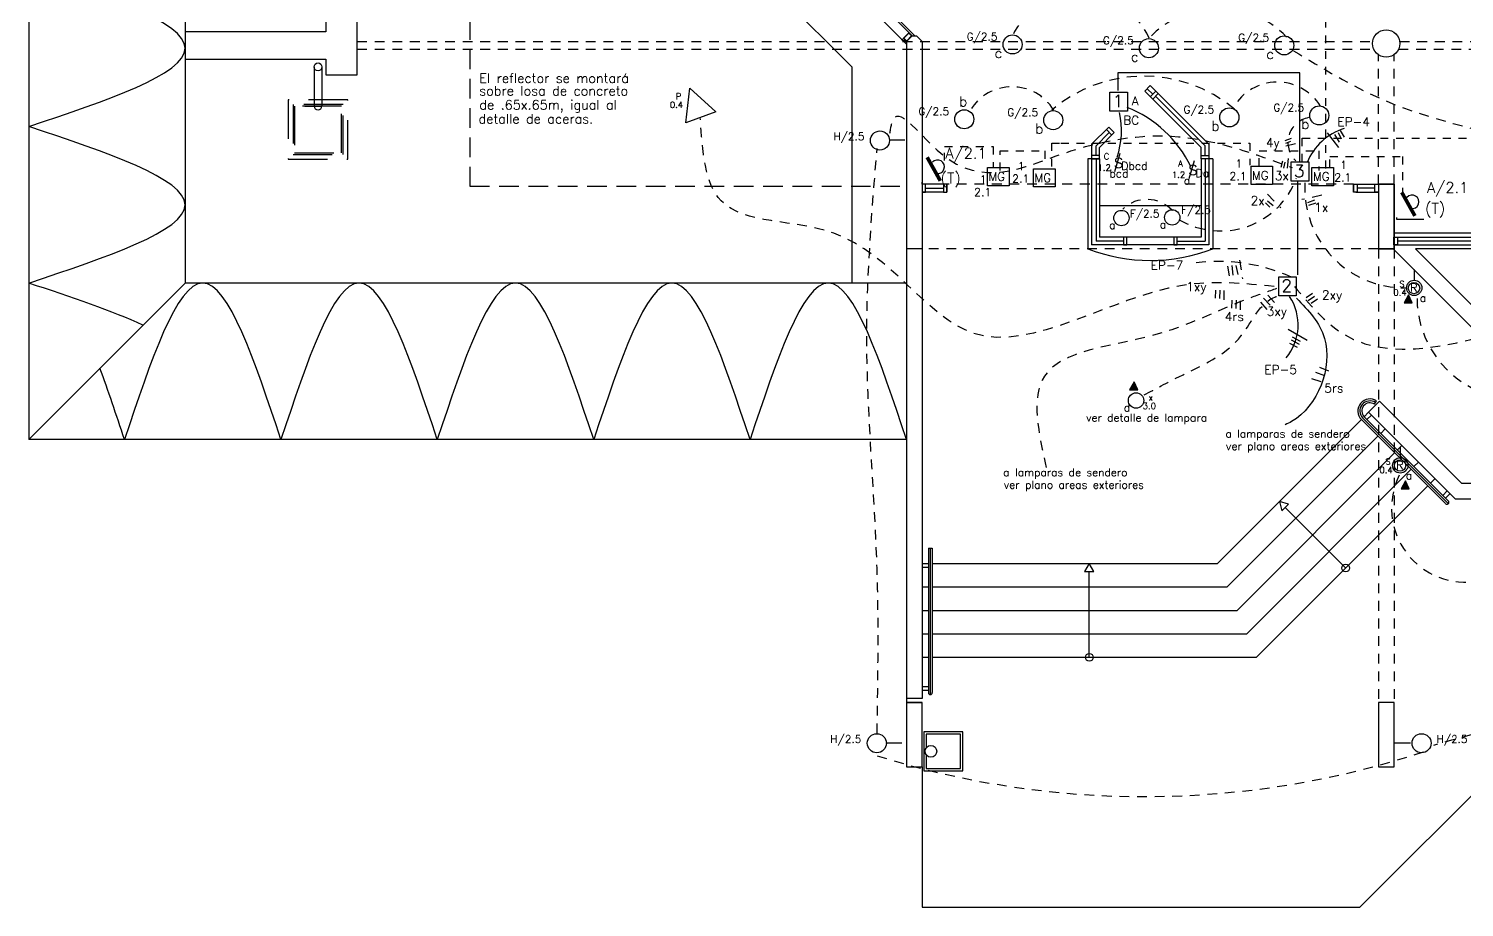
# Model space of a CAD drawing. Extents: x 630.7 to 694.4, y 620.3 to 665.5.
# Drawn here: x 659.63 to 677.99, y 623.53 to 634.76 of the extents above; entities that cross this region are included whole.
import ezdxf

# ---------------------------------------------------------------- set-up
doc = ezdxf.new("R2010")
doc.units = 0
doc.header["$LTSCALE"] = 0.5
doc.header["$MEASUREMENT"] = 0
for name, pattern in [('DASHDOTX2', [2, 1, -0.5, 0, -0.5]), ('DASHED2', [0.375, 0.25, -0.125]), ('HIDDEN', [0.375, 0.25, -0.125]), ('HIDDEN2', [0.1875, 0.125, -0.0625]), ('PHANTOM2', [31.75, 15.875, -3.175, 3.175, -3.175, 3.175, -3.175])]:
    doc.linetypes.add(name, pattern=pattern)
for name, color, linetype in [('ALUMBRADO', 3, 'CONTINUOUS'), ('columnas', 5, 'CONTINUOUS'), ('escaleras', 1, 'CONTINUOUS'), ('LUCES', 170, 'CONTINUOUS'), ('METAL', 6, 'CONTINUOUS'), ('MUEBLES', 6, 'CONTINUOUS'), ('murosbajos', 1, 'CONTINUOUS'), ('paredes', 1, 'CONTINUOUS'), ('pisoplanta', 1, 'CONTINUOUS'), ('PROYECCIONES', 6, 'HIDDEN'), ('SEÑALES', 4, 'CONTINUOUS'), ('talud', 5, 'CONTINUOUS'), ('texturas', 6, 'CONTINUOUS'), ('TOMAS', 4, 'HIDDEN2'), ('TUBERIA', 3, 'DASHDOTX2'), ('tuberia_alumbrado', 3, 'DASHED2'), ('ventana', 6, 'CONTINUOUS'), ('ventanas', 6, 'CONTINUOUS'), ('vidrio', 6, 'CONTINUOUS')]:
    doc.layers.add(name, color=color, linetype=linetype)
doc.styles.add('romans', font='romans.shx')

msp = doc.modelspace()

# ---------------------------------------------------------------- linework, layer by layer
at = {"layer": 'ALUMBRADO', "linetype": 'Continuous'}
for p, q in [((668.033, 633.553), (668.084, 633.999)), ((668.084, 633.999), (668.419, 633.695)), ((668.419, 633.695), (668.033, 633.553)), ((670.835, 633.331), (670.632, 633.331)), ((677.35, 631.549), (677.35, 631.682)), ((677.172, 629.281), (677.172, 629.415)), ((670.794, 625.628), (670.591, 625.628)), ((677.301, 625.628), (677.098, 625.628))]:
    msp.add_line(p, q, dxfattribs=at)
at = {"layer": 'ALUMBRADO', "color": 1}
for p, q in [((677.276, 631.357), (677.219, 631.253)), ((677.323, 631.253), (677.276, 631.357)), ((677.219, 631.253), (677.323, 631.253)), ((673.765, 630.244), (673.709, 630.141)), ((673.709, 630.141), (673.812, 630.141)), ((673.812, 630.141), (673.765, 630.244)), ((677.236, 628.981), (677.18, 628.877)), ((677.284, 628.877), (677.236, 628.981)), ((677.18, 628.877), (677.284, 628.877))]:
    msp.add_line(p, q, dxfattribs=at)
at = {"layer": 'ALUMBRADO'}
for points in [[(673.456, 633.947), (673.68, 633.947), (673.68, 633.703), (673.456, 633.703)], [(675.776, 633.054), (676, 633.054), (676, 632.81), (675.776, 632.81)], [(675.615, 631.588), (675.84, 631.588), (675.84, 631.344), (675.615, 631.344)]]:
    msp.add_lwpolyline(points, close=True, dxfattribs=at)
at = {"layer": 'ALUMBRADO', "const_width": 0.0468}
for points in [[(671.12, 633.114), (671.288, 632.813)], [(677.189, 632.666), (677.357, 632.365)]]:
    msp.add_lwpolyline(points, dxfattribs=at)
at = {"layer": 'ALUMBRADO'}
for centre, radius in [((672.212, 634.556), 0.122), ((675.686, 634.544), 0.122), ((673.955, 634.508), 0.122), ((674.984, 633.624), 0.122), ((676.134, 633.649), 0.122), ((671.594, 633.6), 0.122), ((672.732, 633.588), 0.122), ((670.516, 633.329), 0.122), ((673.604, 632.338), 0.098), ((674.253, 632.346), 0.098), ((677.348, 631.445), 0.098), ((673.791, 630.006), 0.098), ((677.17, 629.177), 0.098), ((670.476, 625.626), 0.122), ((677.442, 625.626), 0.122)]:
    msp.add_circle(centre, radius, dxfattribs=at)
at = {"layer": 'ALUMBRADO', "color": 1, "linetype": 'Continuous'}
for centre in [(677.345, 631.443), (677.167, 629.175)]:
    msp.add_circle(centre, 0.073, dxfattribs=at)
at = {"layer": 'ALUMBRADO'}
for centre in [(671.252, 632.992), (677.321, 632.544)]:
    msp.add_arc(centre, 0.0878, 259.6069, 138.7338, dxfattribs=at)
at = {"layer": 'ALUMBRADO', "color": 1}
for points in [[(677.219, 631.253), (677.276, 631.357), (677.323, 631.253)], [(673.709, 630.141), (673.765, 630.244), (673.812, 630.141)], [(677.18, 628.877), (677.236, 628.981), (677.284, 628.877)]]:
    msp.add_solid(points, dxfattribs=at)
at = {"layer": 'columnas'}
msp.add_lwpolyline([(661.63, 634.719), (661.63, 634.369), (663.43, 634.369), (663.43, 634.169), (663.83, 634.169), (663.83, 634.919), (663.43, 634.919), (663.43, 634.719), (661.63, 634.719)], dxfattribs=at)
at = {"layer": 'escaleras'}
for p, q in [((674.834, 627.924), (676.673, 629.763)), ((674.958, 627.624), (676.885, 629.551)), ((676.92, 629.586), (676.977, 629.643)), ((675.082, 627.324), (677.097, 629.339)), ((677.133, 629.374), (677.189, 629.431)), ((677.345, 629.162), (677.401, 629.219)), ((675.207, 627.024), (677.309, 629.127)), ((677.557, 628.95), (677.613, 629.007)), ((675.331, 626.724), (677.522, 628.915)), ((676.472, 627.865), (675.698, 628.64)), ((671.185, 627.924), (674.834, 627.924)), ((673.193, 626.724), (673.193, 627.819)), ((671.185, 627.624), (674.958, 627.624)), ((671.185, 627.324), (675.082, 627.324)), ((671.185, 627.024), (675.207, 627.024)), ((671.185, 626.724), (675.331, 626.724)), ((671.055, 625.323), (671.055, 623.53))]:
    msp.add_line(p, q, dxfattribs=at)
at = {"layer": 'escaleras', "color": 6}
for p, q in [((676.708, 629.799), (676.765, 629.855)), ((676.744, 629.763), (676.8, 629.82)), ((671.055, 627.624), (671.135, 627.624)), ((671.055, 627.324), (671.135, 627.324)), ((671.055, 627.024), (671.135, 627.024)), ((671.055, 626.724), (671.135, 626.724))]:
    msp.add_line(p, q, dxfattribs=at)
at = {"layer": 'escaleras'}
for points in [[(675.624, 628.714), (675.655, 628.597), (675.741, 628.682)], [(673.193, 627.924), (673.132, 627.819), (673.253, 627.819)]]:
    msp.add_lwpolyline(points, close=True, dxfattribs=at)
for centre in [(676.472, 627.865), (673.193, 626.724)]:
    msp.add_circle(centre, 0.05, dxfattribs=at)
at = {"layer": 'LUCES'}
for p, q in [((673.585, 633.161), (673.517, 632.929)), ((674.536, 633.07), (674.468, 632.838))]:
    msp.add_line(p, q, dxfattribs=at)
at = {"layer": 'METAL'}
msp.add_circle((671.167, 625.523), 0.075, dxfattribs=at)
at = {"layer": 'MUEBLES'}
for p, q in [((671.055, 632.769), (671.055, 632.794)), ((671.055, 632.769), (671.055, 632.794)), ((677.124, 632.321), (677.124, 632.346)), ((677.124, 632.321), (677.124, 632.346))]:
    msp.add_line(p, q, dxfattribs=at)
for points in [[(673.223, 633.094), (673.323, 633.094), (673.323, 633.138), (673.223, 633.138)], [(674.723, 633.094), (674.623, 633.094), (674.623, 633.138), (674.723, 633.138)], [(671.055, 632.769), (671.055, 632.669), (671.099, 632.669), (671.099, 632.769)], [(671.329, 632.769), (671.329, 632.669), (671.373, 632.669), (671.373, 632.769)], [(676.617, 632.769), (676.617, 632.669), (676.573, 632.669), (676.573, 632.769)], [(676.89, 632.769), (676.89, 632.669), (676.846, 632.669), (676.846, 632.769)], [(673.629, 632.094), (673.629, 631.994), (673.673, 631.994), (673.673, 632.094)], [(674.273, 632.094), (674.273, 631.994), (674.317, 631.994), (674.317, 632.094)], [(677.133, 632.094), (677.133, 631.994), (677.089, 631.994), (677.089, 632.094)]]:
    msp.add_lwpolyline(points, close=True, dxfattribs=at)
msp.add_arc((673.973, 634.003), 2.208, 248.7607, 291.2393, dxfattribs=at)
at = {"layer": 'murosbajos'}
for p, q in [((679.937, 632.144), (677.089, 632.144)), ((670.855, 631.944), (670.855, 626.198)), ((671.055, 631.969), (671.055, 626.198)), ((677.08, 631.944), (678.58, 630.444)), ((677.363, 631.944), (678.663, 630.644)), ((682.901, 631.944), (677.363, 631.944)), ((676.906, 629.997), (676.765, 629.855)), ((676.906, 629.997), (677.959, 628.944)), ((676.765, 629.855), (677.876, 628.744)), ((684.376, 628.944), (677.959, 628.944)), ((684.376, 628.744), (677.876, 628.744)), ((670.855, 626.148), (671.055, 626.148))]:
    msp.add_line(p, q, dxfattribs=at)
at = {"layer": 'murosbajos', "color": 6}
for p, q in [((676.839, 629.958), (676.866, 630)), ((676.673, 629.763), (677.748, 628.688)), ((676.691, 629.781), (677.784, 628.688)), ((676.708, 629.799), (677.784, 628.723)), ((677.713, 628.794), (677.77, 628.85)), ((677.748, 628.759), (677.805, 628.815)), ((671.135, 628.118), (671.185, 628.118)), ((671.135, 628.118), (671.135, 626.273)), ((671.16, 628.118), (671.16, 626.248)), ((671.185, 628.118), (671.185, 626.273)), ((671.055, 627.924), (671.135, 627.924)), ((671.055, 627.874), (671.135, 627.874)), ((671.135, 626.348), (671.055, 626.348)), ((671.135, 626.298), (671.055, 626.298))]:
    msp.add_line(p, q, dxfattribs=at)
for centre, radius, start, end in [((676.782, 629.872), 0.154, 56.6621, 225), ((676.782, 629.872), 0.129, 56.6621, 225), ((676.782, 629.872), 0.104, 56.6621, 225), ((677.766, 628.705), 0.025, 225, 45), ((671.16, 626.273), 0.025, 180, 0)]:
    msp.add_arc(centre, radius, start, end, dxfattribs=at)
at = {"layer": 'paredes'}
for p, q in [((670.855, 634.594), (670.926, 634.665)), ((670.926, 634.665), (670.984, 634.665)), ((671.055, 634.594), (670.984, 634.665)), ((670.855, 634.594), (670.855, 631.944)), ((671.055, 634.594), (671.055, 631.944)), ((676.89, 632.769), (677.09, 632.769)), ((676.89, 632.769), (676.89, 631.944)), ((677.09, 632.769), (677.09, 631.944)), ((671.055, 631.944), (670.855, 631.944)), ((677.089, 631.944), (676.89, 631.944)), ((671.055, 626.198), (670.855, 626.198))]:
    msp.add_line(p, q, dxfattribs=at)
at = {"layer": 'paredes', "color": 1}
msp.add_line((670.855, 626.198), (670.855, 626.148), dxfattribs=at)
at = {"layer": 'paredes'}
for points in [[(676.89, 631.944), (677.09, 631.944), (677.09, 632.769), (676.89, 632.769)], [(670.855, 625.323), (671.055, 625.323), (671.055, 626.148), (670.855, 626.148)], [(676.89, 625.323), (677.09, 625.323), (677.09, 626.148), (676.89, 626.148)]]:
    msp.add_lwpolyline(points, close=True, dxfattribs=at)
msp.add_circle((676.99, 634.569), 0.175, dxfattribs=at)
at = {"layer": 'pisoplanta', "color": 6}
msp.add_line((670.57, 635.056), (670.961, 634.665), dxfattribs=at)
at = {"layer": 'pisoplanta'}
for p, q in [((676.654, 623.53), (680.169, 627.044)), ((671.055, 623.53), (676.654, 623.53))]:
    msp.add_line(p, q, dxfattribs=at)
at = {"layer": 'PROYECCIONES', "color": 1, "ltscale": 2}
for p, q in [((665.272, 654.365), (665.272, 632.744)), ((665.272, 632.744), (670.855, 632.744))]:
    msp.add_line(p, q, dxfattribs=at)
at = {"layer": 'PROYECCIONES'}
for p, q in [((663.83, 634.594), (676.817, 634.594)), ((663.83, 634.494), (676.832, 634.494)), ((677.148, 634.494), (684.97, 634.494)), ((677.163, 634.594), (684.97, 634.594)), ((676.89, 632.769), (676.89, 634.426)), ((677.09, 632.769), (677.09, 634.426)), ((676.573, 632.769), (671.373, 632.769)), ((676.89, 631.944), (671.055, 631.944)), ((676.89, 631.944), (676.89, 626.148)), ((677.09, 631.944), (677.09, 626.148))]:
    msp.add_line(p, q, dxfattribs=at)
at = {"layer": 'SEÑALES', "color": 5}
for points in [[(671.89, 632.984), (672.167, 632.984), (672.167, 632.751), (671.89, 632.751)], [(672.48, 632.968), (672.758, 632.968), (672.758, 632.736), (672.48, 632.736)], [(675.261, 632.999), (675.538, 632.999), (675.538, 632.767), (675.261, 632.767)], [(676.041, 632.984), (676.318, 632.984), (676.318, 632.751), (676.041, 632.751)]]:
    msp.add_lwpolyline(points, close=True, dxfattribs=at)
at = {"layer": 'talud'}
for p, q in [((659.63, 656.64), (659.63, 629.507)), ((661.63, 654.64), (661.63, 631.507)), ((661.63, 631.507), (659.63, 629.507)), ((670.855, 631.507), (661.63, 631.507)), ((670.855, 629.507), (659.63, 629.507))]:
    msp.add_line(p, q, dxfattribs=at)
at = {"layer": 'texturas', "color": 1}
for p, q in [((667.205, 637.219), (670.155, 634.269)), ((670.155, 634.269), (670.155, 631.507))]:
    msp.add_line(p, q, dxfattribs=at)
at = {"layer": 'texturas'}
for points in [[(659.63, 633.507), (661.63, 634.507), (659.63, 635.507)], [(659.63, 631.507), (661.63, 632.507), (659.63, 633.507)], [(662.855, 629.507), (661.855, 631.507), (660.855, 629.507)], [(664.855, 629.507), (663.855, 631.507), (662.855, 629.507)], [(666.855, 629.507), (665.855, 631.507), (664.855, 629.507)], [(668.855, 629.507), (667.855, 631.507), (666.855, 629.507)], [(670.855, 629.507), (669.855, 631.507), (668.855, 629.507)]]:
    msp.add_spline(points, degree=3, dxfattribs=at)
for points in [[(661.091, 630.968), (660.708, 631.147), (660.169, 631.327), (659.63, 631.507)], [(660.855, 629.507), (660.75, 629.821), (660.646, 630.135), (660.541, 630.418)]]:
    msp.add_open_spline(points, degree=3, dxfattribs=at)
at = {"layer": 'TOMAS'}
for p, q in [((676.218, 632.971), (676.218, 636.486)), ((671.343, 633.072), (671.343, 633.25)), ((671.343, 633.25), (671.965, 633.25)), ((671.965, 633.25), (671.965, 632.983)), ((672.054, 632.947), (672.054, 633.196)), ((672.054, 633.196), (672.624, 633.196)), ((672.624, 633.196), (672.624, 633.001)), ((672.714, 632.995), (672.714, 633.296)), ((672.714, 633.296), (672.831, 633.296)), ((672.831, 633.296), (675.244, 633.296)), ((675.244, 633.296), (675.244, 633.012)), ((675.364, 633.001), (675.364, 633.196)), ((675.364, 633.196), (676.129, 633.196)), ((675.916, 633.057), (675.916, 633.358)), ((675.916, 633.358), (679.284, 633.358)), ((676.129, 633.196), (676.129, 632.947)), ((676.27, 632.987), (676.27, 633.122)), ((676.27, 633.122), (677.198, 633.122)), ((677.198, 633.122), (677.198, 632.666))]:
    msp.add_line(p, q, dxfattribs=at)
at = {"layer": 'TUBERIA', "color": 1}
for p, q in [((663.28, 634.269), (663.28, 633.769)), ((663.38, 634.269), (663.38, 633.769)), ((663.162, 633.769), (663.38, 633.769))]:
    msp.add_line(p, q, dxfattribs=at)
for points in [[(663.71, 633.849), (662.95, 633.849), (662.95, 633.089), (663.71, 633.089)], [(663.65, 633.789), (663.01, 633.789), (663.01, 633.149), (663.65, 633.149)], [(663.63, 633.769), (663.03, 633.769), (663.03, 633.169), (663.63, 633.169)]]:
    msp.add_lwpolyline(points, close=True, dxfattribs=at)
at = {"layer": 'TUBERIA', "color": 1, "linetype": 'Continuous'}
msp.add_circle((663.33, 634.269), 0.05, dxfattribs=at)
msp.add_arc((663.33, 633.769), 0.05, 180, 0, dxfattribs=at)
at = {"layer": 'tuberia_alumbrado', "color": 4, "linetype": 'Continuous'}
for p, q in [((675.886, 634.194), (673.56, 634.194)), ((673.56, 634.194), (673.56, 633.966)), ((675.886, 633.055), (675.886, 634.194))]:
    msp.add_line(p, q, dxfattribs=at)
at = {"layer": 'tuberia_alumbrado', "color": 5, "linetype": 'Continuous'}
for p, q in [((676.234, 633.425), (676.382, 633.239)), ((676.33, 633.406), (676.388, 633.309)), ((676.375, 633.431), (676.414, 633.348)), ((676.401, 633.457), (676.452, 633.373)), ((675.736, 630.916), (675.979, 630.775)), ((675.787, 630.82), (675.889, 630.763)), ((675.755, 630.737), (675.851, 630.686)), ((675.774, 630.782), (675.877, 630.724))]:
    msp.add_line(p, q, dxfattribs=at)
at = {"layer": 'tuberia_alumbrado'}
for p, q in [((675.829, 633.286), (675.657, 633.245)), ((675.773, 633.356), (675.692, 633.326)), ((675.768, 633.316), (675.703, 633.291)), ((675.662, 633.063), (675.642, 632.982)), ((675.692, 633.053), (675.677, 632.977)), ((675.738, 633.098), (675.718, 632.927)), ((675.472, 632.643), (675.644, 632.466)), ((675.446, 632.532), (675.502, 632.476)), ((675.472, 632.557), (675.543, 632.496)), ((676.165, 632.628), (675.912, 632.573)), ((676.074, 632.568), (675.983, 632.532)), ((676.089, 632.527), (675.998, 632.497)), ((675.014, 631.731), (675.029, 631.608)), ((675.068, 631.731), (675.091, 631.616)), ((675.114, 631.8), (675.152, 631.562)), ((674.96, 631.723), (674.983, 631.601)), ((674.809, 631.415), (674.804, 631.314)), ((674.864, 631.415), (674.859, 631.309)), ((674.915, 631.41), (674.915, 631.293)), ((676.049, 631.374), (675.968, 631.318)), ((675.017, 631.286), (675.012, 631.185)), ((675.073, 631.286), (675.068, 631.18)), ((675.124, 631.281), (675.124, 631.164)), ((675.381, 631.264), (675.468, 631.167)), ((675.42, 631.312), (675.516, 631.215)), ((675.478, 631.35), (675.574, 631.244)), ((676.074, 631.333), (675.993, 631.278)), ((676.11, 631.303), (676.029, 631.247)), ((676.033, 630.286), (676.202, 630.234)), ((676.086, 630.37), (676.254, 630.307)), ((676.138, 630.433), (676.296, 630.37))]:
    msp.add_line(p, q, dxfattribs=at)
at = {"layer": 'tuberia_alumbrado', "color": 4, "linetype": 'PHANTOM2'}
msp.add_line((675.855, 632.81), (675.855, 631.61), dxfattribs=at)
at = {"layer": 'tuberia_alumbrado'}
for centre, radius, start, end in [((673.077, 634.226), 0.975, 24.9911, 153.4295), ((674.844, 633.814), 1.208, 43.8026, 136.9871), ((673.889, 632.34), 1.811, 50.1347, 130.4586), ((672.205, 633.389), 0.626, 31.7128, 148.2872), ((675.598, 633.424), 0.651, 31.7893, 149.4553), ((676.056, 633.303), 0.323, 100.5299, 226.2334), ((674.871, 633.208), 1.036, 239.4243, 339.6229), ((677.222, 632.719), 1.273, 176.8615, 270.6526), ((673.929, 632.124), 0.451, 43.2853, 133.2458), ((674.849, 629.521), 2.262, 65.6674, 99.6809), ((678.683, 631.321), 1.299, 180.4663, 298.6388), ((678.002, 628.629), 0.944, 153.4403, 344.2652), ((673.896, 636.391), 11.448, 252.6472, 288.2121)]:
    msp.add_arc(centre, radius, start, end, dxfattribs=at)
at = {"layer": 'tuberia_alumbrado', "color": 4, "linetype": 'Continuous'}
for centre, radius, start, end in [((673.107, 632.32), 1.541, 26.04, 68.2788), ((672.548, 633.458), 1.057, 340.9943, 12.4971)]:
    msp.add_arc(centre, radius, start, end, dxfattribs=at)
at = {"layer": 'tuberia_alumbrado', "color": 5, "linetype": 'Continuous'}
for centre, radius, start, end in [((676.674, 632.766), 0.749, 107.0992, 158.0204), ((675.213, 630.972), 0.651, 319.728, 33.6995)]:
    msp.add_arc(centre, radius, start, end, dxfattribs=at)
at = {"layer": 'tuberia_alumbrado'}
for points in [[(675.805, 634.476), (676.923, 633.862), (679.534, 633.066), (680.78, 632.947), (681.064, 633.203), (681.513, 633.203)], [(670.643, 633.422), (670.689, 633.604), (671.294, 633.165), (672.867, 633.165), (674.335, 633.377), (675.787, 632.984)], [(675.557, 631.463), (674.383, 631.476), (671.715, 630.863), (669.927, 632.143), (668.486, 632.556), (668.219, 633.61)], [(675.817, 631.463), (676.431, 630.863), (679.167, 631.09), (682.943, 631.637), (685.371, 632.557), (685.811, 633.57)], [(670.479, 625.755), (670.479, 627.865), (670.348, 630.841), (670.479, 633.225)], [(683.586, 633.221), (684.42, 631.678), (686.505, 630.412), (686.474, 626.678), (681.516, 626.246), (677.594, 625.598)], [(675.589, 631.436), (675.278, 631.327), (673.983, 630.831), (672.62, 630.318), (672.646, 629.125)], [(673.894, 630.077), (674.338, 630.308), (675.14, 630.839), (675.574, 631.331), (675.603, 631.341)]]:
    msp.add_spline(points, degree=3, dxfattribs=at)
at = {"layer": 'tuberia_alumbrado', "linetype": 'Continuous'}
msp.add_spline([(675.844, 631.315), (676.202, 630.8), (675.781, 629.738), (675.697, 629.696)], degree=3, dxfattribs=at)
at = {"layer": 'ventana'}
for p, q in [((673.902, 633.959), (673.973, 634.03)), ((674.623, 633.238), (673.902, 633.959)), ((674.004, 633.919), (673.933, 633.99)), ((674.723, 633.28), (673.973, 634.03)), ((673.973, 633.888), (674.043, 633.959)), ((674.004, 633.857), (674.074, 633.928)), ((673.223, 633.28), (673.442, 633.499)), ((673.323, 633.238), (673.513, 633.429)), ((673.482, 633.398), (673.411, 633.468)), ((673.513, 633.429), (673.442, 633.499)), ((673.223, 633.28), (673.223, 631.994)), ((673.323, 633.138), (673.323, 633.238)), ((674.623, 633.138), (674.623, 633.238)), ((674.723, 633.28), (674.723, 631.994)), ((673.173, 633.094), (673.173, 631.944)), ((673.323, 633.094), (673.173, 633.094)), ((673.323, 633.094), (673.323, 632.094)), ((674.623, 633.094), (674.623, 632.094)), ((674.773, 633.094), (674.623, 633.094)), ((674.773, 633.094), (674.773, 631.944)), ((671.402, 632.769), (671.055, 632.769)), ((671.329, 632.669), (671.055, 632.669)), ((671.373, 632.769), (671.373, 632.669)), ((676.573, 632.769), (676.573, 632.669)), ((676.602, 632.669), (676.89, 632.669)), ((676.617, 632.769), (676.846, 632.769)), ((674.623, 632.494), (673.323, 632.494)), ((677.471, 632.321), (677.124, 632.321)), ((674.623, 632.094), (673.323, 632.094)), ((677.089, 632.094), (679.937, 632.094)), ((674.723, 631.994), (673.223, 631.994)), ((677.089, 631.994), (679.937, 631.994))]:
    msp.add_line(p, q, dxfattribs=at)
at = {"layer": 'ventana', "color": 6}
for p, q in [((674.673, 633.259), (674.039, 633.893)), ((673.279, 633.259), (673.449, 633.43)), ((673.279, 633.138), (673.279, 633.259)), ((674.673, 633.138), (674.673, 633.259)), ((673.279, 633.094), (673.279, 632.044)), ((674.673, 633.094), (674.673, 632.044)), ((673.635, 632.044), (673.279, 632.044)), ((674.317, 632.044), (674.673, 632.044)), ((679.893, 632.044), (677.133, 632.044))]:
    msp.add_line(p, q, dxfattribs=at)
at = {"layer": 'ventana', "color": 1}
for p, q in [((671.099, 632.719), (671.329, 632.719)), ((676.846, 632.719), (676.617, 632.719))]:
    msp.add_line(p, q, dxfattribs=at)
at = {"layer": 'ventanas'}
msp.add_line((670.926, 634.665), (668.03, 637.561), dxfattribs=at)
at = {"layer": 'ventanas', "color": 6}
msp.add_lwpolyline([(671.076, 625.773), (671.076, 625.273), (671.576, 625.273), (671.576, 625.773)], close=True, dxfattribs=at)
msp.add_lwpolyline([(671.106, 625.479), (671.106, 625.303), (671.546, 625.303), (671.546, 625.743), (671.106, 625.743), (671.106, 625.566)], dxfattribs=at)
at = {"layer": 'vidrio', "color": 6}
for p, q in [((667.905, 637.509), (670.855, 634.559)), ((670.821, 634.61), (670.826, 634.615))]:
    msp.add_line(p, q, dxfattribs=at)
at = {"layer": 'vidrio', "color": 1, "linetype": 'Continuous'}
for p, q in [((670.885, 634.706), (670.815, 634.636)), ((670.884, 634.701), (670.821, 634.638)), ((670.858, 634.602), (670.921, 634.665)), ((670.859, 634.599), (670.926, 634.665)), ((670.926, 634.665), (670.885, 634.706)), ((670.921, 634.665), (670.885, 634.701)), ((670.801, 634.621), (670.797, 634.618)), ((670.797, 634.617), (670.837, 634.577)), ((670.801, 634.618), (670.802, 634.619)), ((670.805, 634.613), (670.801, 634.617)), ((670.804, 634.619), (670.802, 634.621)), ((670.802, 634.619), (670.803, 634.618)), ((670.806, 634.615), (670.807, 634.614)), ((670.807, 634.614), (670.806, 634.613)), ((670.81, 634.613), (670.807, 634.615)), ((670.808, 634.611), (670.81, 634.612)), ((670.821, 634.597), (670.808, 634.61)), ((670.815, 634.635), (670.817, 634.633)), ((670.817, 634.634), (670.818, 634.635)), ((670.818, 634.634), (670.817, 634.634)), ((670.819, 634.635), (670.824, 634.631)), ((670.821, 634.637), (670.857, 634.602)), ((670.821, 634.629), (670.823, 634.627)), ((670.84, 634.615), (670.821, 634.597)), ((670.823, 634.629), (670.822, 634.63)), ((670.824, 634.63), (670.823, 634.629)), ((670.823, 634.595), (670.842, 634.613)), ((670.83, 634.588), (670.823, 634.595)), ((670.824, 634.627), (670.826, 634.628)), ((670.826, 634.628), (670.84, 634.615)), ((670.832, 634.59), (670.831, 634.588)), ((670.835, 634.588), (670.833, 634.59)), ((670.833, 634.587), (670.834, 634.588)), ((670.837, 634.581), (670.833, 634.586)), ((670.834, 634.588), (670.834, 634.587)), ((670.838, 634.583), (670.839, 634.582)), ((670.839, 634.582), (670.838, 634.581)), ((670.838, 634.577), (670.841, 634.581)), ((670.841, 634.582), (670.839, 634.584)), ((670.842, 634.613), (670.848, 634.607)), ((670.848, 634.606), (670.847, 634.604)), ((670.847, 634.603), (670.849, 634.601)), ((670.849, 634.603), (670.85, 634.604)), ((670.85, 634.602), (670.849, 634.603)), ((670.851, 634.604), (670.855, 634.599)), ((670.852, 634.597), (670.855, 634.595)), ((670.854, 634.597), (670.853, 634.598)), ((670.855, 634.598), (670.854, 634.597)), ((670.856, 634.595), (670.859, 634.599))]:
    msp.add_line(p, q, dxfattribs=at)
at = {"layer": 'vidrio', "linetype": 'Continuous'}
msp.add_line((670.842, 634.6), (670.836, 634.595), dxfattribs=at)
at = {"layer": 'vidrio', "color": 5, "linetype": 'Continuous', "extrusion": (0, 0, -1)}
msp.add_ellipse((670.921, 634.665), major_axis=(0, 0.00051), ratio=1, start_param=0.785398, end_param=2.356194, dxfattribs=at)
at = {"layer": 'vidrio', "color": 1, "linetype": 'Continuous', "extrusion": (0, 0, -1)}
for centre, major_axis, start_param, end_param in [((670.797, 634.617), (0.000638, 0), 2.356194, 3.926991), ((670.801, 634.621), (0.000638, 0), 3.926991, 5.497787), ((670.801, 634.618), (0.000638, 0), 2.356194, 3.926991), ((670.803, 634.619), (0, 0.000638), 2.356194, 3.926991), ((670.803, 634.619), (0.000638, 0), -0.785398, 0.785398), ((670.806, 634.613), (0, 0.000638), 2.356194, 3.926991), ((670.807, 634.615), (0.000638, 0), 3.926991, 5.497787), ((670.807, 634.615), (0.000638, 0), 2.356194, 3.926991), ((670.809, 634.61), (0.000638, 0), 2.356194, 3.926991), ((670.809, 634.613), (0.000638, 0), -0.785398, 0.785398), ((670.816, 634.635), (0.000638, 0), 2.356194, 3.926991), ((670.818, 634.633), (0, 0.000638), 2.356194, 3.926991), ((670.819, 634.635), (0, 0.000638), 5.497787, 7.068583), ((670.818, 634.633), (0.000638, 0), -0.785398, 0.785398), ((670.822, 634.638), (0, 0.00051), 3.926991, 5.497787), ((670.821, 634.629), (0.000638, 0), 2.356194, 3.926991), ((670.821, 634.629), (0.000638, 0), 3.926991, 5.497787), ((670.824, 634.627), (0, 0.000638), 2.356194, 3.926991), ((670.823, 634.63), (0.000638, 0), -0.785398, 0.785398), ((670.826, 634.628), (0.000638, 0), 3.926991, 5.497787), ((670.83, 634.589), (0, 0.000638), 2.356194, 3.926991), ((670.833, 634.589), (0.000638, 0), 3.926991, 5.497787), ((670.833, 634.586), (0.000638, 0), 2.356194, 3.926991), ((670.835, 634.587), (0, 0.000638), 2.356194, 3.926991), ((670.835, 634.587), (0.000638, 0), -0.785398, 0.785398), ((670.838, 634.582), (0, 0.000638), 2.356194, 3.926991), ((670.837, 634.578), (0, 0.000638), 2.356194, 3.926991), ((670.839, 634.583), (0.000638, 0), 2.356194, 3.926991), ((670.839, 634.583), (0.000638, 0), 3.926991, 5.497787), ((670.841, 634.581), (0.000638, 0), -0.785398, 0.785398), ((670.847, 634.604), (0.000638, 0), 2.356194, 3.926991), ((670.848, 634.606), (0.000638, 0), -0.785398, 0.785398), ((670.849, 634.601), (0, 0.000638), 2.356194, 3.926991), ((670.85, 634.603), (0, 0.000638), 5.497787, 7.068583), ((670.849, 634.601), (0.000638, 0), -0.785398, 0.785398), ((670.853, 634.598), (0.000638, 0), 3.926991, 5.497787), ((670.853, 634.598), (0.000638, 0), 2.356194, 3.926991), ((670.855, 634.596), (0, 0.000638), 2.356194, 3.926991), ((670.858, 634.602), (0, 0.00051), 2.356194, 3.926991)]:
    msp.add_ellipse(centre, major_axis=major_axis, ratio=1, start_param=start_param, end_param=end_param, dxfattribs=at)

# ---------------------------------------------------------------- texts
at = {"layer": 'ALUMBRADO', "color": 1, "style": 'romans'}
for s, height, p in [('G/2.5', 0.0987, (671.625, 634.607)), ('G/2.5', 0.0987, (673.368, 634.558)), ('G/2.5', 0.0987, (675.099, 634.595)), ('c', 0.128, (671.982, 634.383)), ('c', 0.128, (673.725, 634.335)), ('c', 0.128, (675.456, 634.371)), ('El reflector se montará', 0.12, (665.393, 634.065)), ('sobre losa de concreto', 0.12, (665.393, 633.904)), ('P', 0.0789, (667.905, 633.853)), ('de .65x.65m, igual al', 0.12, (665.393, 633.725)), ('0.4', 0.0789, (667.83, 633.745)), ('G/2.5', 0.0987, (671.007, 633.651)), ('b', 0.128, (671.529, 633.764)), ('G/2.5', 0.0987, (672.145, 633.639)), ('1', 0.158, (673.49, 633.754)), ('A', 0.114, (673.737, 633.778)), ('G/2.5', 0.0987, (674.397, 633.675)), ('G/2.5', 0.0987, (675.547, 633.7)), (' detalle de aceras.', 0.12, (665.3, 633.545)), ('BC', 0.1139, (673.626, 633.531)), ('b', 0.128, (674.754, 633.452)), ('b', 0.128, (675.904, 633.476)), ('H/2.5', 0.0987, (669.921, 633.332)), ('b', 0.128, (672.502, 633.416)), ('A/2.1', 0.1371, (671.352, 633.098)), ('4y', 0.1139, (675.452, 633.243)), ('1.2', 0.0789, (673.299, 632.943)), ('C', 0.0789, (673.378, 633.086)), ('Dbcd', 0.1023, (673.601, 632.953)), ('A', 0.0789, (674.329, 632.995)), ('(T)', 0.1371, (671.291, 632.779)), ('bcd', 0.1023, (673.449, 632.856)), ('1.2', 0.0789, (674.25, 632.851)), ('a', 0.102, (674.4, 632.765)), ('Da', 0.1023, (674.552, 632.862)), ('3x', 0.1139, (675.566, 632.822)), ('A/2.1', 0.1371, (677.511, 632.658)), ('F/2.5', 0.0987, (673.711, 632.345)), ('F/2.5', 0.0987, (674.368, 632.393)), ('2x', 0.1139, (675.256, 632.504)), ('1x', 0.1139, (676.07, 632.416)), ('(T)', 0.1371, (677.487, 632.391)), ('a', 0.102, (673.445, 632.197)), ('a', 0.102, (674.094, 632.205)), ('2', 0.158, (675.65, 631.394)), ('1xy', 0.1139, (674.433, 631.403)), ('2xy', 0.1139, (676.168, 631.298)), ('0.4', 0.0789, (677.082, 631.346)), ('S', 0.0789, (677.158, 631.455)), ('R', 0.102, (677.297, 631.397)), ('3xy', 0.1139, (675.463, 631.089)), ('a', 0.102, (677.419, 631.265)), ('4rs', 0.1139, (674.925, 631.022)), ('5rs', 0.1139, (676.198, 630.107)), ('ver detalle de lampara', 0.1, (673.152, 629.736)), ('a lamparas de sendero', 0.1, (674.933, 629.532)), ('ver plano areas exteriores', 0.1, (674.941, 629.373)), ('0.4', 0.0789, (676.904, 629.078)), ('S', 0.0789, (676.98, 629.187)), ('R', 0.102, (677.118, 629.129)), ('a lamparas de sendero', 0.1, (672.093, 629.038)), ('ver plano areas exteriores', 0.1, (672.101, 628.879)), ('a', 0.102, (677.24, 628.997)), ('H/2.5', 0.0987, (669.88, 625.629)), ('H/2.5', 0.0987, (677.633, 625.629))]:
    msp.add_text(s, height=height, dxfattribs=at).set_placement(p)
at = {"layer": 'ALUMBRADO', "color": 3, "style": 'romans'}
msp.add_text('3', height=0.158, dxfattribs=at).set_placement((675.81, 632.861))
at = {"layer": 'ALUMBRADO', "color": 5, "style": 'romans'}
for s, height, p in [('d', 0.102, (673.633, 629.864)), ('3.0', 0.0789, (673.876, 629.896)), ('x', 0.0789, (673.951, 630.005))]:
    msp.add_text(s, height=height, dxfattribs=at).set_placement(p)
at = {"layer": 'LUCES'}
for p in [(673.506, 632.974), (674.458, 632.883)]:
    msp.add_text('S', height=0.136, dxfattribs=at).set_placement(p)
at = {"layer": 'SEÑALES', "color": 1, "style": 'romans'}
for p in [(671.902, 632.813), (672.492, 632.797), (675.273, 632.828), (676.053, 632.813)]:
    msp.add_text('MG', height=0.1101, dxfattribs=at).set_placement(p)
at = {"layer": 'TOMAS', "color": 1, "style": 'romans'}
for s, height, p in [('EP-4', 0.1125, (676.367, 633.512)), ('1', 0.102, (672.28, 632.951)), ('1', 0.102, (675.06, 632.982)), ('1', 0.102, (676.4, 632.966)), ('1', 0.102, (671.794, 632.78)), ('2.1', 0.1022, (672.206, 632.79)), ('2.1', 0.1022, (676.326, 632.805)), ('2.1', 0.1022, (671.72, 632.618)), ('EP-7', 0.1125, (673.979, 631.678)), ('EP-5', 0.1125, (675.433, 630.344))]:
    msp.add_text(s, height=height, dxfattribs=at).set_placement(p)
at = {"layer": 'TOMAS', "color": 1, "linetype": 'Continuous', "style": 'romans'}
msp.add_text('2.1', height=0.1022, dxfattribs=at).set_placement((674.986, 632.821))

doc.saveas('drawing.dxf')
